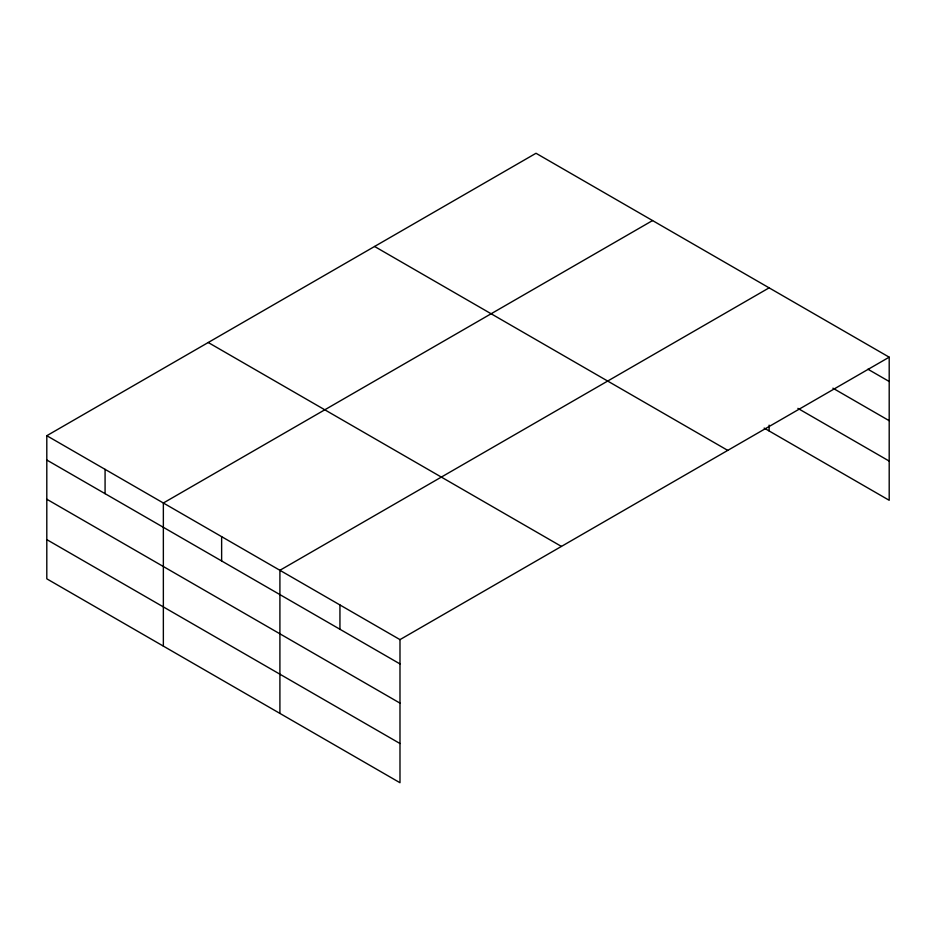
<?xml version="1.0" encoding="UTF-8"?>
<svg xmlns="http://www.w3.org/2000/svg" width="936" height="936" viewBox="0 0 936 936"><rect width="100%" height="100%" fill="white"/><g stroke="black" fill="none" stroke-linecap="round" stroke-linejoin="round"><path stroke-width="1.4" d="M889.2 357.178L536.012 153.27L46.8 435.708L46.8 578.822L399.988 782.73L399.988 639.627L889.2 357.178L889.2 500.292L764.15 428.091M652.567 220.557L163.355 503.006L163.355 646.109M769.111 287.855L279.911 570.293L279.911 713.396M867.929 369.217L889.2 381.49M832.911 388.194L889.2 420.697M797.881 408.365L889.2 461.085M374.575 246.472L727.763 450.391M208.237 342.506L561.424 546.413M46.8 435.708L399.988 639.627M46.8 460.021L399.988 663.928M46.8 499.227L399.988 703.135M46.8 539.616L399.988 743.523M769.111 425.155L769.111 430.958M339.943 604.96L339.943 629.273M221.633 536.644L221.633 560.957M105.078 469.357L105.078 493.67"/></g></svg>
